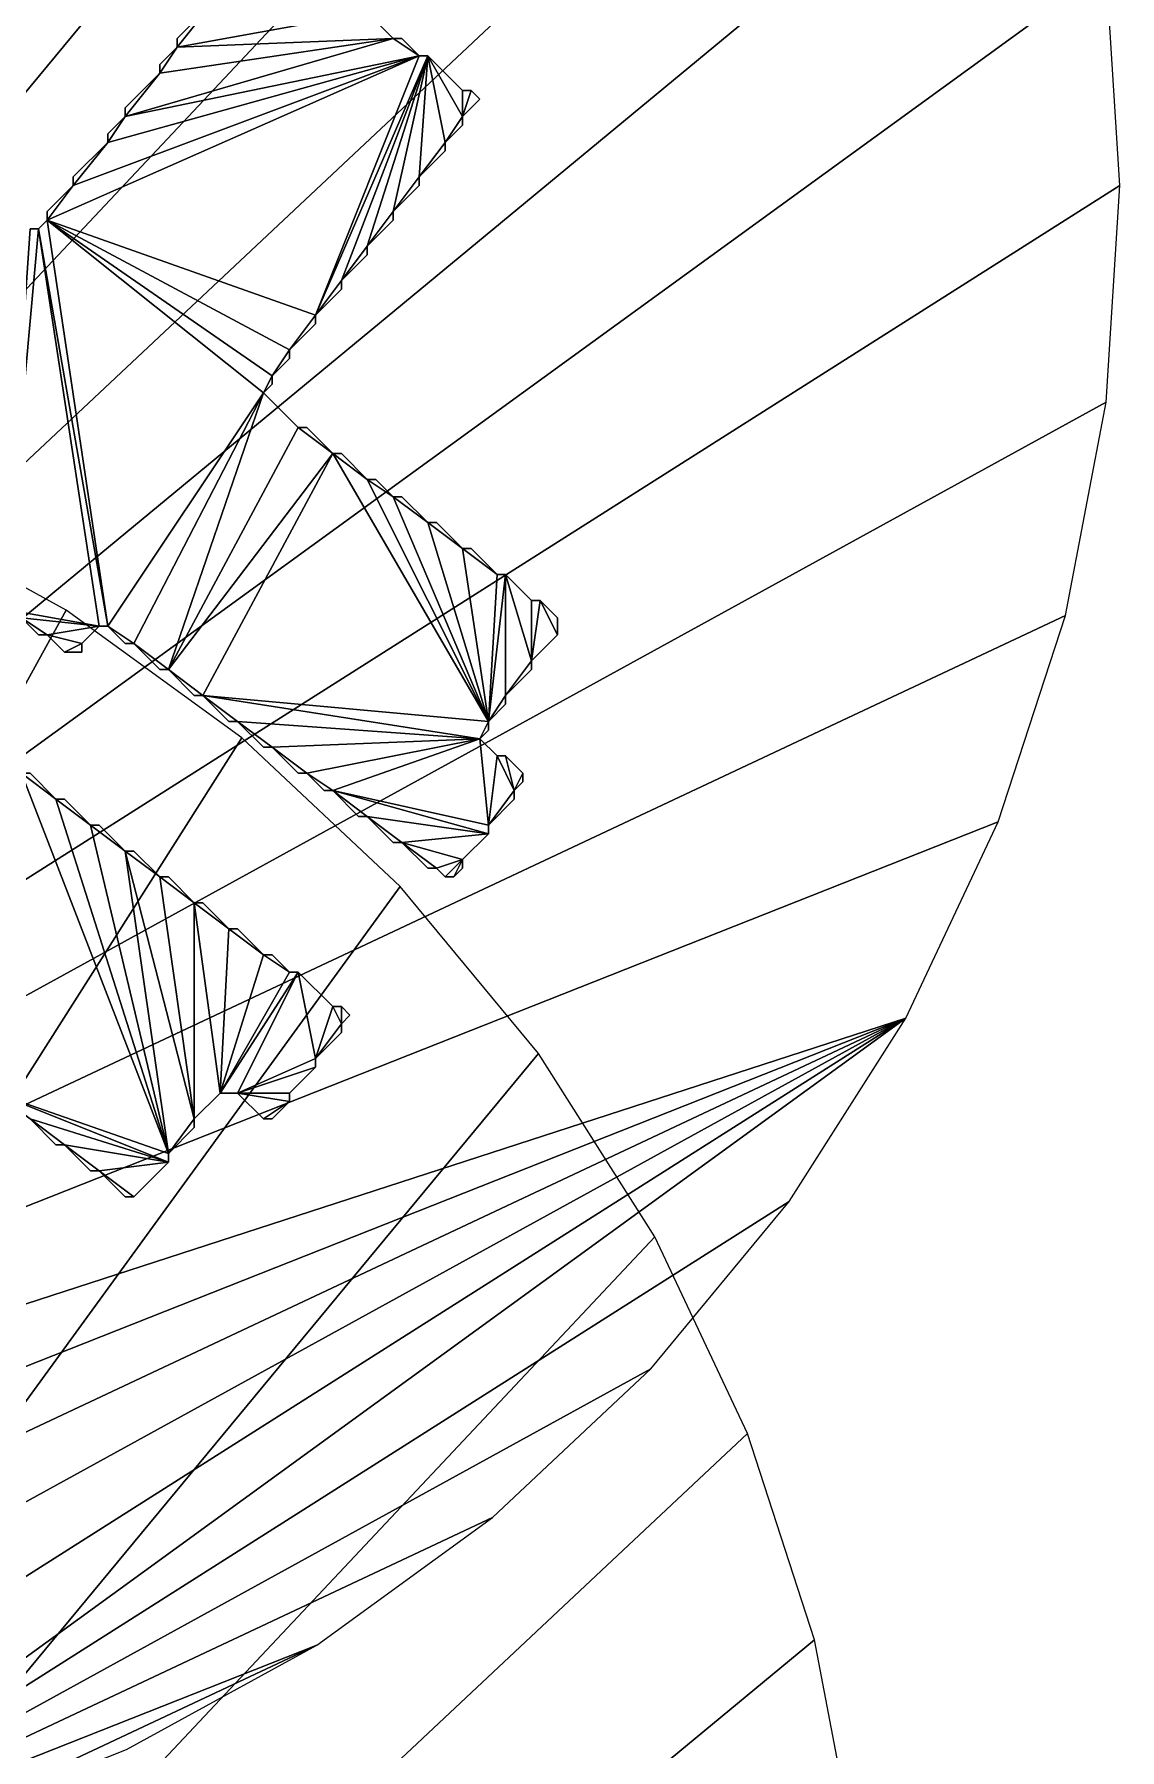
# Model space of a CAD drawing. Header units: metres. Extents: x 83 to 1014, y -33 to 839.
# Drawn here: x 888.5 to 1014, y 458 to 656.5 of the extents above; entities that cross this region are included whole.
import ezdxf

# ---------------------------------------------------------------- set-up
doc = ezdxf.new("R2010")
doc.units = ezdxf.units.M

msp = doc.modelspace()

# ---------------------------------------------------------------- linework, layer by layer
for points in [[(875.8, 829.21, 250), (728.84, 458.03, 250), (899.16, 819.97, 250)], [(899.16, 819.97, 250), (728.84, 458.03, 250), (921.17, 807.87, 250)], [(921.17, 807.87, 250), (728.84, 458.03, 250), (941.48, 793.1, 250)], [(941.48, 793.1, 250), (728.84, 458.03, 250), (959.79, 775.91, 250)], [(959.79, 775.91, 250), (728.84, 458.03, 250), (975.8, 756.56, 250)], [(975.8, 756.56, 250), (728.84, 458.03, 250), (989.26, 735.35, 250)], [(989.26, 735.35, 250), (728.84, 458.03, 250), (999.96, 712.62, 250)], [(999.96, 712.62, 250), (728.84, 458.03, 250), (1007.72, 688.74, 250)], [(1007.72, 688.74, 250), (728.84, 458.03, 250), (1012.42, 664.07, 250)], [(1012.42, 664.07, 250), (728.84, 458.03, 250), (1014, 639, 250)], [(905, 656), (909, 660), (905, 656, 200)], [(909, 660), (909, 660, 200), (905, 656, 200)], [(905, 655), (909, 660), (905, 656)], [(905, 655), (927, 659), (909, 660)], [(905, 656, 200), (909, 660, 200), (905, 655, 200)], [(909, 660, 200), (927, 659, 200), (905, 655, 200)], [(905, 655), (930, 656), (927, 659)], [(927, 659, 200), (930, 656, 200), (905, 655, 200)], [(927, 659), (930, 656), (927, 659, 200)], [(930, 656), (930, 656, 200), (927, 659, 200)], [(899, 647), (930, 656), (903, 652)], [(899, 647), (933, 654), (930, 656)], [(903, 652, 200), (930, 656, 200), (899, 647, 200)], [(930, 656, 200), (933, 654, 200), (899, 647, 200)], [(903, 652), (930, 656), (905, 655)], [(905, 655, 200), (930, 656, 200), (903, 652, 200)], [(903, 653), (905, 655), (903, 653, 200)], [(905, 655, 200), (903, 653, 200), (905, 655)], [(903, 652), (905, 655), (903, 653)], [(903, 653, 200), (905, 655, 200), (903, 652, 200)], [(905, 655), (905, 656), (905, 655, 200)], [(905, 656, 200), (905, 655, 200), (905, 656)], [(930, 656), (931, 656), (930, 656, 200)], [(931, 656, 200), (930, 656, 200), (931, 656)], [(930, 656), (933, 654), (931, 656)], [(931, 656, 200), (933, 654, 200), (930, 656, 200)], [(931, 656), (933, 654), (931, 656, 200)], [(933, 654, 200), (931, 656, 200), (933, 654)], [(890, 635), (933, 654), (893, 639)], [(890, 635), (921, 624), (933, 654)], [(893, 639, 200), (933, 654, 200), (890, 635, 200)], [(933, 654, 200), (921, 624, 200), (890, 635, 200)], [(893, 639), (933, 654), (897, 644)], [(897, 644, 200), (933, 654, 200), (893, 639, 200)], [(897, 644), (933, 654), (899, 647)], [(899, 647, 200), (933, 654, 200), (897, 644, 200)], [(934, 654), (921, 624), (924, 628)], [(933, 654), (921, 624), (934, 654)], [(924, 628, 200), (921, 624, 200), (934, 654, 200)], [(934, 654, 200), (921, 624, 200), (933, 654, 200)], [(934, 654), (924, 628), (927, 632)], [(927, 632, 200), (924, 628, 200), (934, 654, 200)], [(934, 654), (927, 632), (930, 636)], [(930, 636, 200), (927, 632, 200), (934, 654, 200)], [(934, 654), (930, 636), (933, 640)], [(933, 640, 200), (930, 636, 200), (934, 654, 200)], [(933, 654), (934, 654), (933, 654, 200)], [(934, 654, 200), (933, 654, 200), (934, 654)], [(934, 654), (933, 640), (936, 644)], [(936, 644, 200), (933, 640, 200), (934, 654, 200)], [(934, 654), (938, 650), (934, 654, 200)], [(938, 650), (938, 650, 200), (934, 654, 200)], [(934, 654), (938, 647), (938, 650)], [(934, 654), (936, 644), (938, 647)], [(938, 650, 200), (938, 647, 200), (934, 654, 200)], [(938, 647, 200), (936, 644, 200), (934, 654, 200)], [(899, 648), (903, 652), (899, 648, 200)], [(903, 652), (903, 652, 200), (899, 648, 200)], [(899, 647), (903, 652), (899, 648)], [(899, 648, 200), (903, 652, 200), (899, 647, 200)], [(903, 652), (903, 653), (903, 652, 200)], [(903, 653, 200), (903, 652, 200), (903, 653)], [(938, 650), (939, 650), (938, 650, 200)], [(939, 650, 200), (938, 650, 200), (939, 650)], [(939, 650), (938, 647), (940, 649)], [(938, 650), (938, 647), (939, 650)], [(940, 649, 200), (938, 647, 200), (939, 650, 200)], [(939, 650, 200), (938, 647, 200), (938, 650, 200)], [(939, 650), (940, 649), (939, 650, 200)], [(940, 649, 200), (939, 650, 200), (940, 649)], [(899, 647), (899, 648), (899, 647, 200)], [(899, 648, 200), (899, 647, 200), (899, 648)], [(940, 649), (938, 647), (940, 649, 200)], [(938, 647, 200), (940, 649, 200), (938, 647)], [(897, 645), (899, 647), (897, 645, 200)], [(899, 647, 200), (897, 645, 200), (899, 647)], [(897, 644), (899, 647), (897, 645)], [(897, 645, 200), (899, 647, 200), (897, 644, 200)], [(938, 647), (936, 644), (938, 646)], [(938, 646, 200), (936, 644, 200), (938, 647, 200)], [(938, 646), (936, 644), (938, 646, 200)], [(936, 644, 200), (938, 646, 200), (936, 644)], [(938, 647), (938, 646), (938, 647, 200)], [(938, 646, 200), (938, 647, 200), (938, 646)], [(893, 640), (897, 644), (893, 640, 200)], [(897, 644), (897, 644, 200), (893, 640, 200)], [(893, 639), (897, 644), (893, 640)], [(893, 640, 200), (897, 644, 200), (893, 639, 200)], [(897, 644), (897, 645), (897, 644, 200)], [(897, 645, 200), (897, 644, 200), (897, 645)], [(936, 644), (933, 640), (936, 643)], [(936, 643, 200), (933, 640, 200), (936, 644, 200)], [(936, 644), (936, 643), (936, 644, 200)], [(936, 643, 200), (936, 644, 200), (936, 643)], [(936, 643), (933, 640), (936, 643, 200)], [(933, 640), (933, 640, 200), (936, 643, 200)], [(893, 639), (893, 640), (893, 639, 200)], [(893, 640, 200), (893, 639, 200), (893, 640)], [(933, 640), (930, 636), (933, 639)], [(933, 639, 200), (930, 636, 200), (933, 640, 200)], [(933, 640), (933, 639), (933, 640, 200)], [(933, 639, 200), (933, 640, 200), (933, 639)], [(1014, 639, 250), (728.84, 458.03, 250), (1012.42, 613.93, 250)], [(890, 636), (893, 639), (890, 636, 200)], [(893, 639), (893, 639, 200), (890, 636, 200)], [(890, 635), (893, 639), (890, 636)], [(890, 636, 200), (893, 639, 200), (890, 635, 200)], [(933, 639), (930, 636), (933, 639, 200)], [(930, 636), (930, 636, 200), (933, 639, 200)], [(890, 635), (890, 636), (890, 635, 200)], [(890, 636, 200), (890, 635, 200), (890, 636)], [(930, 636), (927, 632), (930, 635)], [(930, 635, 200), (927, 632, 200), (930, 636, 200)], [(930, 636), (930, 635), (930, 636, 200)], [(930, 635, 200), (930, 636, 200), (930, 635)], [(889, 634), (885, 590), (896, 588)], [(888, 634), (885, 590), (889, 634)], [(896, 588, 200), (885, 590, 200), (889, 634, 200)], [(889, 634, 200), (885, 590, 200), (888, 634, 200)], [(888, 634), (889, 634), (888, 634, 200)], [(889, 634, 200), (888, 634, 200), (889, 634)], [(889, 634), (890, 635), (889, 634, 200)], [(890, 635, 200), (889, 634, 200), (890, 635)], [(889, 634), (897, 588), (890, 635)], [(890, 635, 200), (897, 588, 200), (889, 634, 200)], [(889, 634), (896, 588), (897, 588)], [(897, 588, 200), (896, 588, 200), (889, 634, 200)], [(890, 635), (918, 620), (921, 624)], [(890, 635), (916, 617), (918, 620)], [(890, 635), (915, 615), (916, 617)], [(890, 635), (897, 588), (915, 615)], [(921, 624, 200), (918, 620, 200), (890, 635, 200)], [(918, 620, 200), (916, 617, 200), (890, 635, 200)], [(916, 617, 200), (915, 615, 200), (890, 635, 200)], [(915, 615, 200), (897, 588, 200), (890, 635, 200)], [(930, 635), (927, 632), (930, 635, 200)], [(927, 632), (927, 632, 200), (930, 635, 200)], [(927, 632), (924, 628), (927, 631)], [(927, 631, 200), (924, 628, 200), (927, 632, 200)], [(927, 632), (927, 631), (927, 632, 200)], [(927, 631, 200), (927, 632, 200), (927, 631)], [(927, 631), (924, 628), (927, 631, 200)], [(924, 628), (924, 628, 200), (927, 631, 200)], [(924, 628), (921, 624), (924, 627)], [(924, 627, 200), (921, 624, 200), (924, 628, 200)], [(924, 628), (924, 627), (924, 628, 200)], [(924, 627, 200), (924, 628, 200), (924, 627)], [(924, 627), (921, 624), (924, 627, 200)], [(921, 624), (921, 624, 200), (924, 627, 200)], [(921, 624), (918, 620), (921, 623)], [(921, 623, 200), (918, 620, 200), (921, 624, 200)], [(921, 624), (921, 623), (921, 624, 200)], [(921, 623, 200), (921, 624, 200), (921, 623)], [(921, 623), (918, 620), (921, 623, 200)], [(918, 620), (918, 620, 200), (921, 623, 200)], [(918, 620), (916, 617), (918, 619)], [(918, 619, 200), (916, 617, 200), (918, 620, 200)], [(918, 620), (918, 619), (918, 620, 200)], [(918, 619, 200), (918, 620, 200), (918, 619)], [(918, 619), (916, 617), (918, 619, 200)], [(916, 617, 200), (918, 619, 200), (916, 617)], [(916, 617), (915, 615), (916, 616)], [(916, 616, 200), (915, 615, 200), (916, 617, 200)], [(916, 616), (915, 615), (916, 616, 200)], [(915, 615, 200), (916, 616, 200), (915, 615)], [(916, 617), (916, 616), (916, 617, 200)], [(916, 616, 200), (916, 617, 200), (916, 616)], [(1012.42, 613.93, 250), (728.84, 458.03, 250), (1007.72, 589.26, 250)], [(915, 615), (897, 588), (900, 586)], [(900, 586, 200), (897, 588, 200), (915, 615, 200)], [(915, 615), (900, 586), (904, 583)], [(904, 583, 200), (900, 586, 200), (915, 615, 200)], [(915, 615), (904, 583), (919, 611)], [(919, 611, 200), (904, 583, 200), (915, 615, 200)], [(915, 615), (919, 611), (915, 615, 200)], [(919, 611), (919, 611, 200), (915, 615, 200)], [(919, 611), (904, 583), (923, 608)], [(923, 608, 200), (904, 583, 200), (919, 611, 200)], [(919, 611), (920, 611), (919, 611, 200)], [(920, 611, 200), (919, 611, 200), (920, 611)], [(919, 611), (923, 608), (920, 611)], [(920, 611, 200), (923, 608, 200), (919, 611, 200)], [(920, 611), (923, 608), (920, 611, 200)], [(923, 608), (923, 608, 200), (920, 611, 200)], [(923, 608), (904, 583), (908, 580)], [(908, 580, 200), (904, 583, 200), (923, 608, 200)], [(923, 608), (908, 580), (941, 577)], [(941, 577, 200), (908, 580, 200), (923, 608, 200)], [(923, 608), (924, 608), (923, 608, 200)], [(924, 608, 200), (923, 608, 200), (924, 608)], [(923, 608), (927, 605), (924, 608)], [(923, 608), (941, 577), (927, 605)], [(924, 608, 200), (927, 605, 200), (923, 608, 200)], [(927, 605, 200), (941, 577, 200), (923, 608, 200)], [(924, 608), (927, 605), (924, 608, 200)], [(927, 605), (927, 605, 200), (924, 608, 200)], [(927, 605), (928, 605), (927, 605, 200)], [(928, 605, 200), (927, 605, 200), (928, 605)], [(927, 605), (930, 603), (928, 605)], [(927, 605), (941, 577), (930, 603)], [(928, 605, 200), (930, 603, 200), (927, 605, 200)], [(930, 603, 200), (941, 577, 200), (927, 605, 200)], [(928, 605), (930, 603), (928, 605, 200)], [(930, 603, 200), (928, 605, 200), (930, 603)], [(870.16, 601.97, 250), (699.84, 240.03, 250), (892.17, 589.87, 250)], [(930, 603), (931, 603), (930, 603, 200)], [(931, 603, 200), (930, 603, 200), (931, 603)], [(930, 603), (934, 600), (931, 603)], [(930, 603), (941, 577), (934, 600)], [(931, 603, 200), (934, 600, 200), (930, 603, 200)], [(934, 600, 200), (941, 577, 200), (930, 603, 200)], [(931, 603), (934, 600), (931, 603, 200)], [(934, 600), (934, 600, 200), (931, 603, 200)], [(934, 600), (935, 600), (934, 600, 200)], [(935, 600, 200), (934, 600, 200), (935, 600)], [(934, 600), (938, 597), (935, 600)], [(934, 600), (941, 577), (938, 597)], [(935, 600, 200), (938, 597, 200), (934, 600, 200)], [(938, 597, 200), (941, 577, 200), (934, 600, 200)], [(935, 600), (938, 597), (935, 600, 200)], [(938, 597), (938, 597, 200), (935, 600, 200)], [(938, 597), (939, 597), (938, 597, 200)], [(939, 597, 200), (938, 597, 200), (939, 597)], [(938, 597), (942, 594), (939, 597)], [(938, 597), (941, 577), (942, 594)], [(939, 597, 200), (942, 594, 200), (938, 597, 200)], [(942, 594, 200), (941, 577, 200), (938, 597, 200)], [(939, 597), (942, 594), (939, 597, 200)], [(942, 594), (942, 594, 200), (939, 597, 200)], [(943, 594), (941, 577), (943, 580)], [(942, 594), (941, 577), (943, 594)], [(943, 580, 200), (941, 577, 200), (943, 594, 200)], [(943, 594, 200), (941, 577, 200), (942, 594, 200)], [(942, 594), (943, 594), (942, 594, 200)], [(943, 594, 200), (942, 594, 200), (943, 594)], [(943, 594), (946, 591), (943, 594, 200)], [(946, 591), (946, 591, 200), (943, 594, 200)], [(943, 594), (946, 584), (946, 591)], [(943, 594), (943, 580), (946, 584)], [(946, 591, 200), (946, 584, 200), (943, 594, 200)], [(946, 584, 200), (943, 580, 200), (943, 594, 200)], [(892.17, 589.87, 250), (699.84, 240.03, 250), (912.48, 575.1, 250)], [(896, 588), (885, 590), (887, 589)], [(887, 589, 200), (885, 590, 200), (896, 588, 200)], [(946, 591), (947, 591), (946, 591, 200)], [(947, 591, 200), (946, 591, 200), (947, 591)], [(947, 591), (946, 584), (949, 587)], [(946, 591), (946, 584), (947, 591)], [(949, 587, 200), (946, 584, 200), (947, 591, 200)], [(947, 591, 200), (946, 584, 200), (946, 591, 200)], [(947, 591), (949, 589), (947, 591, 200)], [(949, 589, 200), (947, 591, 200), (949, 589)], [(947, 591), (949, 587), (949, 589)], [(949, 589, 200), (949, 587, 200), (947, 591, 200)], [(1007.72, 589.26, 250), (728.84, 458.03, 250), (999.96, 565.38, 250)], [(889, 587), (887, 589), (889, 587, 200)], [(887, 589, 200), (889, 587, 200), (887, 589)], [(890, 587), (887, 589), (889, 587)], [(896, 588), (887, 589), (890, 587)], [(889, 587, 200), (887, 589, 200), (890, 587, 200)], [(890, 587, 200), (887, 589, 200), (896, 588, 200)], [(896, 588), (890, 587), (894, 586)], [(894, 586, 200), (890, 587, 200), (896, 588, 200)], [(896, 588), (894, 586), (896, 588, 200)], [(894, 586, 200), (896, 588, 200), (894, 586)], [(897, 588), (896, 588), (897, 588, 200)], [(896, 588, 200), (897, 588, 200), (896, 588)], [(899, 586), (897, 588), (899, 586, 200)], [(897, 588, 200), (899, 586, 200), (897, 588)], [(900, 586), (897, 588), (899, 586)], [(899, 586, 200), (897, 588, 200), (900, 586, 200)], [(949, 589), (949, 587), (949, 589, 200)], [(949, 587, 200), (949, 589, 200), (949, 587)], [(890, 587), (889, 587), (890, 587, 200)], [(889, 587, 200), (890, 587, 200), (889, 587)], [(892, 585), (890, 587), (892, 585, 200)], [(890, 587, 200), (892, 585, 200), (890, 587)], [(894, 586), (890, 587), (892, 585)], [(892, 585, 200), (890, 587, 200), (894, 586, 200)], [(894, 586), (892, 585), (894, 585)], [(894, 585, 200), (892, 585, 200), (894, 586, 200)], [(894, 586), (894, 585), (894, 586, 200)], [(894, 585, 200), (894, 586, 200), (894, 585)], [(900, 586), (899, 586), (900, 586, 200)], [(899, 586, 200), (900, 586, 200), (899, 586)], [(903, 583), (900, 586), (903, 583, 200)], [(900, 586), (900, 586, 200), (903, 583, 200)], [(904, 583), (900, 586), (903, 583)], [(903, 583, 200), (900, 586, 200), (904, 583, 200)], [(949, 587), (946, 584), (949, 587, 200)], [(946, 584), (946, 584, 200), (949, 587, 200)], [(894, 585), (892, 585), (894, 585, 200)], [(892, 585, 200), (894, 585, 200), (892, 585)], [(946, 584), (943, 580), (946, 583)], [(946, 583, 200), (943, 580, 200), (946, 584, 200)], [(946, 584), (946, 583), (946, 584, 200)], [(946, 583, 200), (946, 584, 200), (946, 583)], [(904, 583), (903, 583), (904, 583, 200)], [(903, 583, 200), (904, 583, 200), (903, 583)], [(907, 580), (904, 583), (907, 580, 200)], [(904, 583), (904, 583, 200), (907, 580, 200)], [(908, 580), (904, 583), (907, 580)], [(907, 580, 200), (904, 583, 200), (908, 580, 200)], [(946, 583), (943, 580), (946, 583, 200)], [(943, 580), (943, 580, 200), (946, 583, 200)], [(908, 580), (907, 580), (908, 580, 200)], [(907, 580, 200), (908, 580, 200), (907, 580)], [(911, 577), (908, 580), (911, 577, 200)], [(908, 580), (908, 580, 200), (911, 577, 200)], [(912, 577), (908, 580), (911, 577)], [(940, 575), (908, 580), (912, 577)], [(941, 577), (908, 580), (940, 575)], [(911, 577, 200), (908, 580, 200), (912, 577, 200)], [(912, 577, 200), (908, 580, 200), (940, 575, 200)], [(940, 575, 200), (908, 580, 200), (941, 577, 200)], [(943, 580), (941, 577), (943, 579)], [(943, 579, 200), (941, 577, 200), (943, 580, 200)], [(943, 580), (943, 579), (943, 580, 200)], [(943, 579, 200), (943, 580, 200), (943, 579)], [(943, 579), (941, 577), (943, 579, 200)], [(941, 577, 200), (943, 579, 200), (941, 577)], [(912, 577), (911, 577), (912, 577, 200)], [(911, 577, 200), (912, 577, 200), (911, 577)], [(915, 574), (912, 577), (915, 574, 200)], [(912, 577), (912, 577, 200), (915, 574, 200)], [(916, 574), (912, 577), (915, 574)], [(940, 575), (912, 577), (916, 574)], [(915, 574, 200), (912, 577, 200), (916, 574, 200)], [(916, 574, 200), (912, 577, 200), (940, 575, 200)], [(941, 577), (940, 575), (941, 576)], [(941, 576, 200), (940, 575, 200), (941, 577, 200)], [(941, 576), (940, 575), (941, 576, 200)], [(940, 575, 200), (941, 576, 200), (940, 575)], [(941, 577), (941, 576), (941, 577, 200)], [(941, 576, 200), (941, 577, 200), (941, 576)], [(912.48, 575.1, 250), (699.84, 240.03, 250), (930.79, 557.91, 250)], [(916, 574), (915, 574), (916, 574, 200)], [(915, 574, 200), (916, 574, 200), (915, 574)], [(940, 575), (916, 574), (920, 571)], [(920, 571, 200), (916, 574, 200), (940, 575, 200)], [(919, 571), (916, 574), (919, 571, 200)], [(916, 574), (916, 574, 200), (919, 571, 200)], [(920, 571), (916, 574), (919, 571)], [(919, 571, 200), (916, 574, 200), (920, 571, 200)], [(940, 575), (920, 571), (923, 569)], [(923, 569, 200), (920, 571, 200), (940, 575, 200)], [(940, 575), (923, 569), (941, 565)], [(941, 565, 200), (923, 569, 200), (940, 575, 200)], [(940, 575), (942, 573), (940, 575, 200)], [(942, 573, 200), (940, 575, 200), (942, 573)], [(940, 575), (941, 565), (942, 573)], [(942, 573, 200), (941, 565, 200), (940, 575, 200)], [(942, 573), (941, 565), (944, 569)], [(944, 569, 200), (941, 565, 200), (942, 573, 200)], [(942, 573), (943, 573), (942, 573, 200)], [(943, 573, 200), (942, 573, 200), (943, 573)], [(942, 573), (944, 569), (943, 573)], [(943, 573, 200), (944, 569, 200), (942, 573, 200)], [(943, 573), (945, 571), (943, 573, 200)], [(945, 571, 200), (943, 573, 200), (945, 571)], [(943, 573), (944, 569), (945, 571)], [(945, 571, 200), (944, 569, 200), (943, 573, 200)], [(887, 571), (884, 534), (904, 527)], [(904, 527, 200), (884, 534, 200), (887, 571, 200)], [(887, 571), (891, 568), (888, 571)], [(887, 571), (904, 527), (891, 568)], [(888, 571, 200), (891, 568, 200), (887, 571, 200)], [(891, 568, 200), (904, 527, 200), (887, 571, 200)], [(888, 571), (891, 568), (888, 571, 200)], [(891, 568), (891, 568, 200), (888, 571, 200)], [(920, 571), (919, 571), (920, 571, 200)], [(919, 571, 200), (920, 571, 200), (919, 571)], [(922, 569), (920, 571), (922, 569, 200)], [(920, 571, 200), (922, 569, 200), (920, 571)], [(923, 569), (920, 571), (922, 569)], [(922, 569, 200), (920, 571, 200), (923, 569, 200)], [(945, 571), (944, 569), (945, 570)], [(945, 570, 200), (944, 569, 200), (945, 571, 200)], [(945, 570), (944, 569), (945, 570, 200)], [(944, 569, 200), (945, 570, 200), (944, 569)], [(945, 571), (945, 570), (945, 571, 200)], [(945, 570, 200), (945, 571, 200), (945, 570)], [(891, 568), (892, 568), (891, 568, 200)], [(892, 568, 200), (891, 568, 200), (892, 568)], [(891, 568), (895, 565), (892, 568)], [(891, 568), (904, 527), (895, 565)], [(892, 568, 200), (895, 565, 200), (891, 568, 200)], [(895, 565, 200), (904, 527, 200), (891, 568, 200)], [(892, 568), (895, 565), (892, 568, 200)], [(895, 565), (895, 565, 200), (892, 568, 200)], [(923, 569), (922, 569), (923, 569, 200)], [(922, 569, 200), (923, 569, 200), (922, 569)], [(926, 566), (923, 569), (926, 566, 200)], [(923, 569), (923, 569, 200), (926, 566, 200)], [(927, 566), (923, 569), (926, 566)], [(941, 564), (923, 569), (927, 566)], [(941, 565), (923, 569), (941, 564)], [(926, 566, 200), (923, 569, 200), (927, 566, 200)], [(927, 566, 200), (923, 569, 200), (941, 564, 200)], [(941, 564, 200), (923, 569, 200), (941, 565, 200)], [(944, 569), (941, 565), (944, 568)], [(944, 568, 200), (941, 565, 200), (944, 569, 200)], [(944, 568), (941, 565), (944, 568, 200)], [(941, 565), (941, 565, 200), (944, 568, 200)], [(944, 569), (944, 568), (944, 569, 200)], [(944, 568, 200), (944, 569, 200), (944, 568)], [(927, 566), (926, 566), (927, 566, 200)], [(926, 566, 200), (927, 566, 200), (926, 566)], [(930, 563), (927, 566), (930, 563, 200)], [(927, 566), (927, 566, 200), (930, 563, 200)], [(931, 563), (927, 566), (930, 563)], [(941, 564), (927, 566), (931, 563)], [(930, 563, 200), (927, 566, 200), (931, 563, 200)], [(931, 563, 200), (927, 566, 200), (941, 564, 200)], [(999.96, 565.38, 250), (728.84, 458.03, 250), (989.26, 542.65, 250)], [(895, 565), (896, 565), (895, 565, 200)], [(896, 565, 200), (895, 565, 200), (896, 565)], [(895, 565), (899, 562), (896, 565)], [(895, 565), (904, 527), (899, 562)], [(896, 565, 200), (899, 562, 200), (895, 565, 200)], [(899, 562, 200), (904, 527, 200), (895, 565, 200)], [(896, 565), (899, 562), (896, 565, 200)], [(899, 562), (899, 562, 200), (896, 565, 200)], [(941, 564), (931, 563), (938, 561)], [(938, 561, 200), (931, 563, 200), (941, 564, 200)], [(941, 564), (938, 561), (941, 564, 200)], [(938, 561), (938, 561, 200), (941, 564, 200)], [(941, 565), (941, 564), (941, 565, 200)], [(941, 564, 200), (941, 565, 200), (941, 564)], [(899, 562), (900, 562), (899, 562, 200)], [(900, 562, 200), (899, 562, 200), (900, 562)], [(899, 562), (903, 559), (900, 562)], [(899, 562), (907, 531), (903, 559)], [(899, 562), (904, 527), (907, 531)], [(900, 562, 200), (903, 559, 200), (899, 562, 200)], [(903, 559, 200), (907, 531, 200), (899, 562, 200)], [(907, 531, 200), (904, 527, 200), (899, 562, 200)], [(900, 562), (903, 559), (900, 562, 200)], [(903, 559), (903, 559, 200), (900, 562, 200)], [(931, 563), (930, 563), (931, 563, 200)], [(930, 563, 200), (931, 563, 200), (930, 563)], [(934, 560), (931, 563), (934, 560, 200)], [(931, 563), (931, 563, 200), (934, 560, 200)], [(935, 560), (931, 563), (934, 560)], [(938, 561), (931, 563), (935, 560)], [(934, 560, 200), (931, 563, 200), (935, 560, 200)], [(935, 560, 200), (931, 563, 200), (938, 561, 200)], [(935, 560), (934, 560), (935, 560, 200)], [(934, 560, 200), (935, 560, 200), (934, 560)], [(938, 561), (935, 560), (936, 559)], [(936, 559, 200), (935, 560, 200), (938, 561, 200)], [(936, 559), (935, 560), (936, 559, 200)], [(935, 560, 200), (936, 559, 200), (935, 560)], [(938, 561), (936, 559), (937, 559)], [(937, 559, 200), (936, 559, 200), (938, 561, 200)], [(938, 561), (937, 559), (938, 560)], [(938, 560, 200), (937, 559, 200), (938, 561, 200)], [(938, 560), (937, 559), (938, 560, 200)], [(937, 559, 200), (938, 560, 200), (937, 559)], [(938, 561), (938, 560), (938, 561, 200)], [(938, 560, 200), (938, 561, 200), (938, 560)], [(930.79, 557.91, 250), (699.84, 240.03, 250), (946.8, 538.56, 250)], [(903, 559), (904, 559), (903, 559, 200)], [(904, 559, 200), (903, 559, 200), (904, 559)], [(903, 559), (907, 556), (904, 559)], [(903, 559), (907, 531), (907, 556)], [(904, 559, 200), (907, 556, 200), (903, 559, 200)], [(907, 556, 200), (907, 531, 200), (903, 559, 200)], [(904, 559), (907, 556), (904, 559, 200)], [(907, 556), (907, 556, 200), (904, 559, 200)], [(937, 559), (936, 559), (937, 559, 200)], [(936, 559, 200), (937, 559, 200), (936, 559)], [(907, 556), (908, 556), (907, 556, 200)], [(908, 556, 200), (907, 556, 200), (908, 556)], [(907, 556), (911, 553), (908, 556)], [(907, 556), (910, 534), (911, 553)], [(907, 556), (907, 531), (910, 534)], [(908, 556, 200), (911, 553, 200), (907, 556, 200)], [(911, 553, 200), (910, 534, 200), (907, 556, 200)], [(910, 534, 200), (907, 531, 200), (907, 556, 200)], [(908, 556), (911, 553), (908, 556, 200)], [(911, 553), (911, 553, 200), (908, 556, 200)], [(911, 553), (910, 534), (915, 550)], [(915, 550, 200), (910, 534, 200), (911, 553, 200)], [(911, 553), (912, 553), (911, 553, 200)], [(912, 553, 200), (911, 553, 200), (912, 553)], [(911, 553), (915, 550), (912, 553)], [(912, 553, 200), (915, 550, 200), (911, 553, 200)], [(912, 553), (915, 550), (912, 553, 200)], [(915, 550), (915, 550, 200), (912, 553, 200)], [(915, 550), (910, 534), (918, 548)], [(918, 548, 200), (910, 534, 200), (915, 550, 200)], [(915, 550), (916, 550), (915, 550, 200)], [(916, 550, 200), (915, 550, 200), (916, 550)], [(915, 550), (918, 548), (916, 550)], [(916, 550, 200), (918, 548, 200), (915, 550, 200)], [(916, 550), (918, 548), (916, 550, 200)], [(918, 548, 200), (916, 550, 200), (918, 548)], [(919, 548), (910, 534), (912, 534)], [(918, 548), (910, 534), (919, 548)], [(912, 534, 200), (910, 534, 200), (919, 548, 200)], [(919, 548, 200), (910, 534, 200), (918, 548, 200)], [(919, 548), (912, 534), (921, 538)], [(921, 538, 200), (912, 534, 200), (919, 548, 200)], [(918, 548), (919, 548), (918, 548, 200)], [(919, 548, 200), (918, 548, 200), (919, 548)], [(919, 548), (923, 544), (919, 548, 200)], [(923, 544), (923, 544, 200), (919, 548, 200)], [(919, 548), (921, 538), (923, 544)], [(923, 544, 200), (921, 538, 200), (919, 548, 200)], [(923, 544), (921, 538), (924, 542)], [(924, 542, 200), (921, 538, 200), (923, 544, 200)], [(923, 544), (924, 544), (923, 544, 200)], [(924, 544, 200), (923, 544, 200), (924, 544)], [(923, 544), (924, 542), (924, 544)], [(924, 544, 200), (924, 542, 200), (923, 544, 200)], [(924, 544), (925, 543), (924, 544, 200)], [(925, 543, 200), (924, 544, 200), (925, 543)], [(924, 544), (924, 542), (925, 543)], [(925, 543, 200), (924, 542, 200), (924, 544, 200)], [(728.84, 458.03, 250), (752.2, 448.79, 250), (989.26, 542.65, 250)], [(752.2, 448.79, 250), (776.52, 442.54, 250), (989.26, 542.65, 250)], [(776.52, 442.54, 250), (801.44, 439.39, 250), (989.26, 542.65, 250)], [(801.44, 439.39, 250), (826.56, 439.39, 250), (989.26, 542.65, 250)], [(826.56, 439.39, 250), (851.48, 442.54, 250), (989.26, 542.65, 250)], [(989.26, 542.65, 250), (851.48, 442.54, 250), (975.8, 521.44, 250)], [(924, 542), (921, 538), (924, 541)], [(924, 541, 200), (921, 538, 200), (924, 542, 200)], [(925, 543), (924, 542), (925, 543, 200)], [(924, 542, 200), (925, 543, 200), (924, 542)], [(924, 542), (924, 541), (924, 542, 200)], [(924, 541, 200), (924, 542, 200), (924, 541)], [(924, 541), (921, 538), (924, 541, 200)], [(921, 538), (921, 538, 200), (924, 541, 200)], [(946.8, 538.56, 250), (699.84, 240.03, 250), (960.26, 517.35, 250)], [(921, 538), (912, 534), (921, 537)], [(921, 537, 200), (912, 534, 200), (921, 538, 200)], [(921, 538), (921, 537), (921, 538, 200)], [(921, 537, 200), (921, 538, 200), (921, 537)], [(921, 537), (912, 534), (918, 534)], [(918, 534, 200), (912, 534, 200), (921, 537, 200)], [(921, 537), (918, 534), (921, 537, 200)], [(918, 534), (918, 534, 200), (921, 537, 200)], [(904, 526), (884, 534), (888, 531)], [(904, 527), (884, 534), (904, 526)], [(888, 531, 200), (884, 534, 200), (904, 526, 200)], [(904, 526, 200), (884, 534, 200), (904, 527, 200)], [(910, 534), (907, 531), (910, 534, 200)], [(907, 531), (907, 531, 200), (910, 534, 200)], [(912, 534), (910, 534), (912, 534, 200)], [(910, 534, 200), (912, 534, 200), (910, 534)], [(915, 531), (912, 534), (915, 531, 200)], [(912, 534), (912, 534, 200), (915, 531, 200)], [(918, 533), (912, 534), (915, 531)], [(918, 534), (912, 534), (918, 533)], [(915, 531, 200), (912, 534, 200), (918, 533, 200)], [(918, 533, 200), (912, 534, 200), (918, 534, 200)], [(918, 534), (918, 533), (918, 534, 200)], [(918, 533, 200), (918, 534, 200), (918, 533)], [(918, 533), (915, 531), (916, 531)], [(916, 531, 200), (915, 531, 200), (918, 533, 200)], [(918, 533), (916, 531), (918, 533, 200)], [(916, 531, 200), (918, 533, 200), (916, 531)], [(891, 528), (888, 531), (891, 528, 200)], [(888, 531), (888, 531, 200), (891, 528, 200)], [(892, 528), (888, 531), (891, 528)], [(904, 526), (888, 531), (892, 528)], [(891, 528, 200), (888, 531, 200), (892, 528, 200)], [(892, 528, 200), (888, 531, 200), (904, 526, 200)], [(907, 531), (904, 527), (907, 530)], [(907, 530, 200), (904, 527, 200), (907, 531, 200)], [(907, 530), (904, 527), (907, 530, 200)], [(904, 527), (904, 527, 200), (907, 530, 200)], [(907, 531), (907, 530), (907, 531, 200)], [(907, 530, 200), (907, 531, 200), (907, 530)], [(916, 531), (915, 531), (916, 531, 200)], [(915, 531, 200), (916, 531, 200), (915, 531)], [(892, 528), (891, 528), (892, 528, 200)], [(891, 528, 200), (892, 528, 200), (891, 528)], [(895, 525), (892, 528), (895, 525, 200)], [(892, 528), (892, 528, 200), (895, 525, 200)], [(896, 525), (892, 528), (895, 525)], [(904, 526), (892, 528), (896, 525)], [(895, 525, 200), (892, 528, 200), (896, 525, 200)], [(896, 525, 200), (892, 528, 200), (904, 526, 200)], [(904, 526), (896, 525), (900, 522)], [(900, 522, 200), (896, 525, 200), (904, 526, 200)], [(904, 526), (900, 522), (904, 526, 200)], [(900, 522), (900, 522, 200), (904, 526, 200)], [(904, 527), (904, 526), (904, 527, 200)], [(904, 526, 200), (904, 527, 200), (904, 526)], [(896, 525), (895, 525), (896, 525, 200)], [(895, 525, 200), (896, 525, 200), (895, 525)], [(899, 522), (896, 525), (899, 522, 200)], [(896, 525), (896, 525, 200), (899, 522, 200)], [(900, 522), (896, 525), (899, 522)], [(899, 522, 200), (896, 525, 200), (900, 522, 200)], [(975.8, 521.44, 250), (851.48, 442.54, 250), (959.79, 502.09, 250)], [(900, 522), (899, 522), (900, 522, 200)], [(899, 522, 200), (900, 522, 200), (899, 522)], [(960.26, 517.35, 250), (699.84, 240.03, 250), (970.96, 494.62, 250)], [(959.79, 502.09, 250), (851.48, 442.54, 250), (941.48, 484.9, 250)], [(970.96, 494.62, 250), (699.84, 240.03, 250), (978.72, 470.74, 250)], [(941.48, 484.9, 250), (851.48, 442.54, 250), (921.17, 470.13, 250)], [(978.72, 470.74, 250), (699.84, 240.03, 250), (983.42, 446.07, 250)], [(851.48, 442.54, 250), (875.8, 448.79, 250), (921.17, 470.13, 250)], [(875.8, 448.79, 250), (899.16, 458.03, 250), (921.17, 470.13, 250)]]:
    msp.add_3dface(points)

doc.saveas('drawing.dxf')
